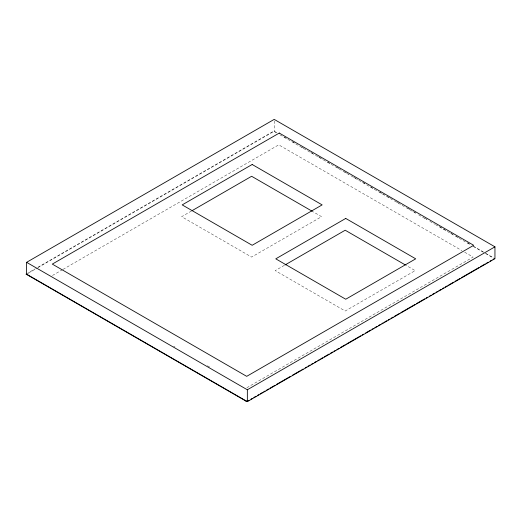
<?xml version="1.0" encoding="UTF-8"?>
<svg xmlns="http://www.w3.org/2000/svg" width="521" height="521" viewBox="0 0 521 521"><rect width="100%" height="100%" fill="white"/><g stroke="black" fill="none" stroke-linecap="round" stroke-linejoin="round"><path stroke-width="0.39" stroke-dasharray="2.6 1.95" d="M26.05 274.118L35.194 268.843M38.007 267.214L273.649 131.168L276.469 132.796M28.004 273.356L37.147 268.081M37.851 267.67L274.202 131.22L277.009 132.842M52.452 275.485L62.318 269.787M63.021 269.383L278.728 144.845L461.867 250.581M191.448 211.025L181.653 216.677L251.623 257.074L321.594 216.677L313.193 211.832M284.323 265.371L275.225 270.62L345.195 311.017L415.165 270.62L406.067 265.371M246.856 387.728L473.133 257.087L464.68 252.21M284.043 136.899L286.856 138.527M292.476 141.771L295.993 143.803M301.62 147.046L303.73 148.264M310.757 152.327L313.57 153.949M318.494 156.788L322.707 159.224M327.631 162.064L330.444 163.692M336.768 167.345L339.581 168.967M344.505 171.806L348.718 174.242M353.642 177.081L357.862 179.517M362.779 182.363L365.592 183.985M370.516 186.824L374.736 189.26M379.653 192.099L384.576 194.945M387.39 196.567L391.603 199.002M396.527 201.842L399.34 203.464M407.774 208.335L410.587 209.963M413.4 211.585L416.214 213.206M424.648 218.078L427.461 219.699M439.411 226.602L445.735 230.256M450.658 233.095L453.472 234.717M456.285 236.345L459.099 237.967M467.532 242.838L470.346 244.46M473.159 246.081L485.11 252.985M485.813 253.388L494.95 258.67M279.985 134.828L415.81 213.245M418.623 214.867L427.07 219.745M429.884 221.373L434.814 224.212M435.517 224.623L470.001 244.531M473.517 246.563L484.777 253.063M485.481 253.466L492.521 257.53M173.604 346.25L175.01 347.064M207.41 365.768L210.23 367.396M274.202 120.963L274.202 131.22"/><path stroke-width="0.78" d="M494.95 246.83L247.351 389.78L247.351 401.619L26.597 274.17L26.597 262.33L274.202 119.381L494.95 246.83L494.95 258.67L247.351 401.619L244.916 400.48M192.145 210.621L251.623 176.28L312.496 211.428M285.02 264.968L345.195 230.223L405.371 264.968M248.908 400.349L246.798 401.567L26.05 274.118M251.018 399.132L252.425 398.318M253.831 397.51L255.941 396.292M257.348 395.478L258.761 394.664M260.168 393.85L262.278 392.632M263.685 391.825L265.091 391.01M266.498 390.196L268.608 388.979M270.015 388.165L274.938 385.325M276.345 384.511L290.412 376.39M292.522 375.172L300.259 370.705M301.666 369.89L303.072 369.083M305.182 367.859L306.589 367.051M307.996 366.237L310.106 365.019M311.512 364.205L312.919 363.397M314.326 362.583L316.436 361.366M317.843 360.552L319.249 359.737M320.656 358.93L322.766 357.712M324.173 356.898L329.096 354.052M330.503 353.245L332.619 352.027M334.026 351.213L335.433 350.399M336.84 349.584L338.95 348.367M340.356 347.559L345.28 344.713M346.686 343.899L360.753 335.778M362.16 334.964L363.567 334.156M365.677 332.939L370.6 330.093M372.007 329.279L373.414 328.471M374.82 327.657L376.93 326.439M378.337 325.625L380.447 324.407M381.854 323.593L383.261 322.786M384.667 321.971L386.777 320.754M388.184 319.94L389.591 319.126M390.997 318.318L393.108 317.1M394.514 316.286L399.438 313.44M400.844 312.633L414.918 304.511M416.325 303.697L424.765 298.826M426.171 298.012L427.578 297.198M429.688 295.98L431.095 295.166M432.502 294.358L434.612 293.134M436.018 292.327L437.425 291.513M438.832 290.698L440.942 289.481M442.349 288.673L443.755 287.859M445.162 287.045L447.272 285.827M448.679 285.013L453.602 282.174M455.009 281.36L459.932 278.52M461.339 277.706L478.929 267.553M480.336 266.739L485.259 263.9M486.666 263.085L488.073 262.271M490.183 261.054L491.59 260.24M492.996 259.432L494.403 258.618M26.597 262.33L247.351 389.78M279.276 133.057L52.295 264.108L246.7 376.344L473.687 245.3L279.276 133.057M252.171 164.493L182.2 204.89L252.171 245.287L322.141 204.89L252.171 164.493M345.742 218.436L275.772 258.833L345.742 299.23L415.712 258.833L345.742 218.436"/></g></svg>
